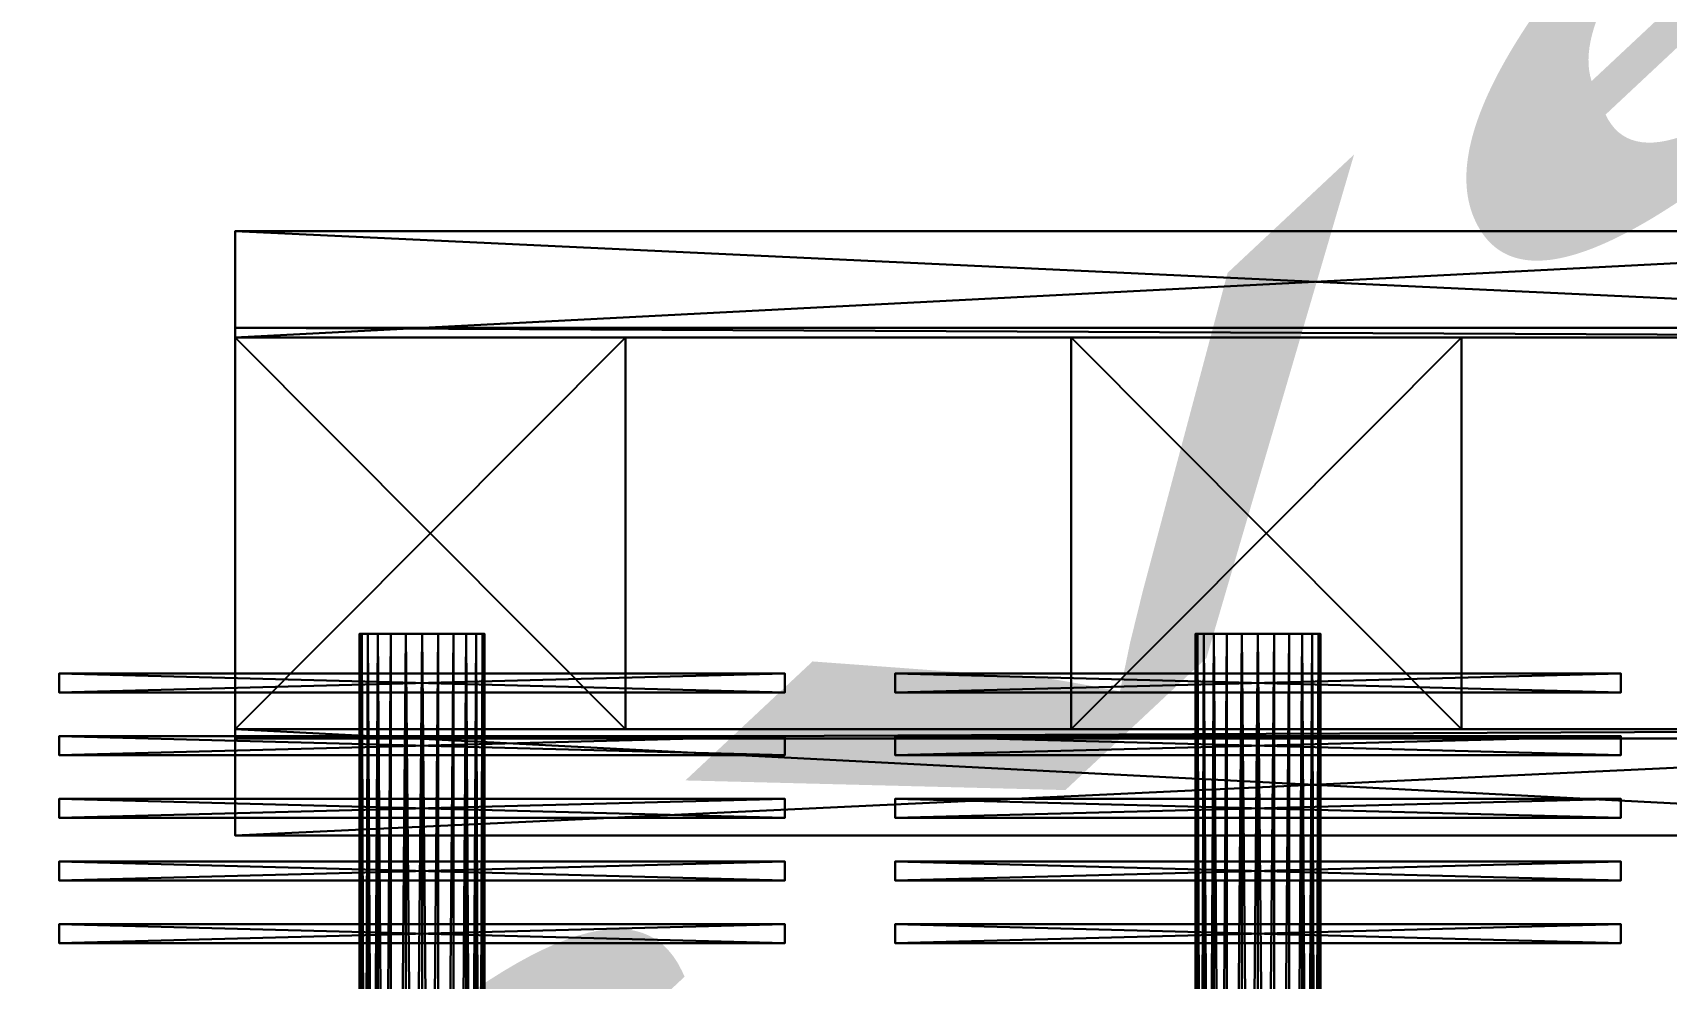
# Model space of a CAD drawing. Extents: x 0 to 11.1, y 0 to 8.
# Drawn here: x 1.325 to 2.497, y 3.306 to 3.985 of the extents above; entities that cross this region are included whole.
import ezdxf

# ---------------------------------------------------------------- set-up
doc = ezdxf.new("R2010")
doc.units = 0
doc.header["$LTSCALE"] = 0.0254
doc.layers.get('0').update_dxf_attribs({"color": 13, "linetype": 'CONTINUOUS'})

# ---------------------------------------------------------------- blocks, each defined once
blk = doc.blocks.new('GRUPO_326')
at = {"color": 0}
for p, q in [((0, 0, 0.0449), (0, 1.2496, 0.0449)), ((0, 0, 0.0449), (0, 1.2496, 0.0449)), ((0.0015, 0, 0.0333), (0.0015, 1.2496, 0.0333)), ((0.0015, 0, 0.0565), (0.0015, 1.2496, 0.0565)), ((0.0015, 0, 0.0565), (0.0015, 1.2496, 0.0565)), ((0.0015, 0, 0.0333), (0.0015, 1.2496, 0.0333)), ((0.006, 0, 0.0673), (0.006, 1.2496, 0.0673)), ((0.006, 0, 0.0673), (0.006, 1.2496, 0.0673)), ((0.006, 0, 0.0224), (0.006, 1.2496, 0.0224)), ((0.006, 0, 0.0224), (0.006, 1.2496, 0.0224)), ((0.0131, 0, 0.0766), (0.0131, 1.2496, 0.0766)), ((0.0131, 0, 0.0131), (0.0131, 1.2496, 0.0131)), ((0.0131, 0, 0.0131), (0.0131, 1.2496, 0.0131)), ((0.0131, 0, 0.0766), (0.0131, 1.2496, 0.0766)), ((0.0224, 0, 0.006), (0.0224, 1.2496, 0.006)), ((0.0224, 0, 0.0837), (0.0224, 1.2496, 0.0837)), ((0.0224, 0, 0.006), (0.0224, 1.2496, 0.006)), ((0.0224, 0, 0.0837), (0.0224, 1.2496, 0.0837)), ((0.0333, 0, 0.0882), (0.0333, 1.2496, 0.0882)), ((0.0333, 0, 0.0882), (0.0333, 1.2496, 0.0882)), ((0.0333, 0, 0.0015), (0.0333, 1.2496, 0.0015)), ((0.0333, 0, 0.0015), (0.0333, 1.2496, 0.0015)), ((0.0449, 0, 0.0897), (0.0449, 1.2496, 0.0897)), ((0.0449, 0, 0.0897), (0.0449, 1.2496, 0.0897)), ((0.0449, 0), (0.0449, 1.2496)), ((0.0449, 0), (0.0449, 1.2496)), ((0.0565, 0, 0.0882), (0.0565, 1.2496, 0.0882)), ((0.0565, 0, 0.0882), (0.0565, 1.2496, 0.0882)), ((0.0565, 0, 0.0015), (0.0565, 1.2496, 0.0015)), ((0.0565, 0, 0.0015), (0.0565, 1.2496, 0.0015)), ((0.0673, 0, 0.006), (0.0673, 1.2496, 0.006)), ((0.0673, 0, 0.0837), (0.0673, 1.2496, 0.0837)), ((0.0673, 0, 0.006), (0.0673, 1.2496, 0.006)), ((0.0673, 0, 0.0837), (0.0673, 1.2496, 0.0837)), ((0.0766, 0, 0.0766), (0.0766, 1.2496, 0.0766)), ((0.0766, 0, 0.0131), (0.0766, 1.2496, 0.0131)), ((0.0766, 0, 0.0131), (0.0766, 1.2496, 0.0131)), ((0.0766, 0, 0.0766), (0.0766, 1.2496, 0.0766)), ((0.0837, 0, 0.0673), (0.0837, 1.2496, 0.0673)), ((0.0837, 0, 0.0673), (0.0837, 1.2496, 0.0673)), ((0.0837, 0, 0.0224), (0.0837, 1.2496, 0.0224)), ((0.0837, 0, 0.0224), (0.0837, 1.2496, 0.0224)), ((0.0882, 0, 0.0565), (0.0882, 1.2496, 0.0565)), ((0.0882, 0, 0.0565), (0.0882, 1.2496, 0.0565)), ((0.0882, 0, 0.0333), (0.0882, 1.2496, 0.0333)), ((0.0882, 0, 0.0333), (0.0882, 1.2496, 0.0333)), ((0.0897, 0, 0.0449), (0.0897, 1.2496, 0.0449)), ((0.0897, 0, 0.0449), (0.0897, 1.2496, 0.0449))]:
    blk.add_line(p, q, dxfattribs=at)
at = {"color": 0, "extrusion": (0, 1, 0)}
blk.add_circle((-0.0449, 0.0449), 0.0449, dxfattribs=at)
blk.add_circle((-0.0449, 0.0449), 0.0449, dxfattribs=at)
blk.add_circle((-0.0449, 0.0449), 0.0449, dxfattribs=at)
blk.add_circle((-0.0449, 0.0449), 0.0449, dxfattribs=at)
blk.add_circle((-0.0449, 0.0449), 0.0449, dxfattribs=at)
blk.add_circle((-0.0449, 0.0449), 0.0449, dxfattribs=at)
blk.add_circle((-0.0449, 0.0449), 0.0449, dxfattribs=at)
blk.add_circle((-0.0449, 0.0449), 0.0449, dxfattribs=at)
blk.add_circle((-0.0449, 0.0449), 0.0449, dxfattribs=at)
blk.add_circle((-0.0449, 0.0449), 0.0449, dxfattribs=at)
blk.add_circle((-0.0449, 0.0449), 0.0449, dxfattribs=at)
blk.add_circle((-0.0449, 0.0449), 0.0449, dxfattribs=at)
blk.add_circle((-0.0449, 0.0449), 0.0449, dxfattribs=at)
blk.add_circle((-0.0449, 0.0449), 0.0449, dxfattribs=at)
blk.add_circle((-0.0449, 0.0449), 0.0449, dxfattribs=at)
blk.add_circle((-0.0449, 0.0449), 0.0449, dxfattribs=at)
blk.add_circle((-0.0449, 0.0449), 0.0449, dxfattribs=at)
blk.add_circle((-0.0449, 0.0449), 0.0449, dxfattribs=at)
blk.add_circle((-0.0449, 0.0449), 0.0449, dxfattribs=at)
blk.add_circle((-0.0449, 0.0449), 0.0449, dxfattribs=at)
blk.add_circle((-0.0449, 0.0449), 0.0449, dxfattribs=at)
blk.add_circle((-0.0449, 0.0449), 0.0449, dxfattribs=at)
blk.add_circle((-0.0449, 0.0449), 0.0449, dxfattribs=at)
blk.add_circle((-0.0449, 0.0449), 0.0449, dxfattribs=at)
blk.add_circle((-0.0449, 0.0449), 0.0449, dxfattribs=at)
at = {"color": 0}
mesh = blk.add_polyface(dxfattribs=at)
corners = [(0, 1.2496, 0.0449), (0.0015, 0, 0.0333), (0, 0, 0.0449), (0.0015, 1.2496, 0.0333)]
mesh.append_faces([[corners[k] for k in face] for face in [(0, 1, 2), (1, 0, 3)]], dxfattribs={"vtx0": -1, "color": 0})
mesh = blk.add_polyface(dxfattribs=at)
corners = [(0.0015, 1.2496, 0.0565), (0, 0, 0.0449), (0.0015, 0, 0.0565), (0, 1.2496, 0.0449)]
mesh.append_faces([[corners[k] for k in face] for face in [(0, 1, 2), (1, 0, 3)]], dxfattribs={"vtx0": -1, "color": 0})
mesh = blk.add_polyface(dxfattribs=at)
corners = [(0.006, 1.2496, 0.0673), (0.0015, 0, 0.0565), (0.006, 0, 0.0673), (0.0015, 1.2496, 0.0565)]
mesh.append_faces([[corners[k] for k in face] for face in [(0, 1, 2), (1, 0, 3)]], dxfattribs={"vtx0": -1, "color": 0})
mesh = blk.add_polyface(dxfattribs=at)
corners = [(0.0015, 1.2496, 0.0333), (0.006, 0, 0.0224), (0.0015, 0, 0.0333), (0.006, 1.2496, 0.0224)]
mesh.append_faces([[corners[k] for k in face] for face in [(0, 1, 2), (1, 0, 3)]], dxfattribs={"vtx0": -1, "color": 0})
mesh = blk.add_polyface(dxfattribs=at)
corners = [(0.0131, 1.2496, 0.0766), (0.006, 0, 0.0673), (0.0131, 0, 0.0766), (0.006, 1.2496, 0.0673)]
mesh.append_faces([[corners[k] for k in face] for face in [(0, 1, 2), (1, 0, 3)]], dxfattribs={"vtx0": -1, "color": 0})
mesh = blk.add_polyface(dxfattribs=at)
corners = [(0.006, 1.2496, 0.0224), (0.0131, 0, 0.0131), (0.006, 0, 0.0224), (0.0131, 1.2496, 0.0131)]
mesh.append_faces([[corners[k] for k in face] for face in [(0, 1, 2), (1, 0, 3)]], dxfattribs={"vtx0": -1, "color": 0})
mesh = blk.add_polyface(dxfattribs=at)
corners = [(0.0224, 1.2496, 0.006), (0.0131, 0, 0.0131), (0.0131, 1.2496, 0.0131), (0.0224, 0, 0.006)]
mesh.append_faces([[corners[k] for k in face] for face in [(0, 1, 2), (1, 0, 3)]], dxfattribs={"vtx0": -1, "color": 0})
mesh = blk.add_polyface(dxfattribs=at)
corners = [(0.0131, 0, 0.0766), (0.0224, 1.2496, 0.0837), (0.0131, 1.2496, 0.0766), (0.0224, 0, 0.0837)]
mesh.append_faces([[corners[k] for k in face] for face in [(0, 1, 2), (1, 0, 3)]], dxfattribs={"vtx0": -1, "color": 0})
mesh = blk.add_polyface(dxfattribs=at)
corners = [(0.0224, 0, 0.0837), (0.0333, 1.2496, 0.0882), (0.0224, 1.2496, 0.0837), (0.0333, 0, 0.0882)]
mesh.append_faces([[corners[k] for k in face] for face in [(0, 1, 2), (1, 0, 3)]], dxfattribs={"vtx0": -1, "color": 0})
mesh = blk.add_polyface(dxfattribs=at)
corners = [(0.0333, 1.2496, 0.0015), (0.0224, 0, 0.006), (0.0224, 1.2496, 0.006), (0.0333, 0, 0.0015)]
mesh.append_faces([[corners[k] for k in face] for face in [(0, 1, 2), (1, 0, 3)]], dxfattribs={"vtx0": -1, "color": 0})
mesh = blk.add_polyface(dxfattribs=at)
corners = [(0.0449, 0, 0.0897), (0.0333, 1.2496, 0.0882), (0.0333, 0, 0.0882), (0.0449, 1.2496, 0.0897)]
mesh.append_faces([[corners[k] for k in face] for face in [(0, 1, 2), (1, 0, 3)]], dxfattribs={"vtx0": -1, "color": 0})
mesh = blk.add_polyface(dxfattribs=at)
corners = [(0.0449, 1.2496), (0.0333, 0, 0.0015), (0.0333, 1.2496, 0.0015), (0.0449, 0)]
mesh.append_faces([[corners[k] for k in face] for face in [(0, 1, 2), (1, 0, 3)]], dxfattribs={"vtx0": -1, "color": 0})
mesh = blk.add_polyface(dxfattribs=at)
corners = [(0.0565, 0, 0.0882), (0.0449, 1.2496, 0.0897), (0.0449, 0, 0.0897), (0.0565, 1.2496, 0.0882)]
mesh.append_faces([[corners[k] for k in face] for face in [(0, 1, 2), (1, 0, 3)]], dxfattribs={"vtx0": -1, "color": 0})
mesh = blk.add_polyface(dxfattribs=at)
corners = [(0.0565, 1.2496, 0.0015), (0.0449, 0), (0.0449, 1.2496), (0.0565, 0, 0.0015)]
mesh.append_faces([[corners[k] for k in face] for face in [(0, 1, 2), (1, 0, 3)]], dxfattribs={"vtx0": -1, "color": 0})
mesh = blk.add_polyface(dxfattribs=at)
corners = [(0.0565, 0, 0.0882), (0.0673, 1.2496, 0.0837), (0.0565, 1.2496, 0.0882), (0.0673, 0, 0.0837)]
mesh.append_faces([[corners[k] for k in face] for face in [(0, 1, 2), (1, 0, 3)]], dxfattribs={"vtx0": -1, "color": 0})
mesh = blk.add_polyface(dxfattribs=at)
corners = [(0.0673, 1.2496, 0.006), (0.0565, 0, 0.0015), (0.0565, 1.2496, 0.0015), (0.0673, 0, 0.006)]
mesh.append_faces([[corners[k] for k in face] for face in [(0, 1, 2), (1, 0, 3)]], dxfattribs={"vtx0": -1, "color": 0})
mesh = blk.add_polyface(dxfattribs=at)
corners = [(0.0766, 1.2496, 0.0131), (0.0673, 0, 0.006), (0.0673, 1.2496, 0.006), (0.0766, 0, 0.0131)]
mesh.append_faces([[corners[k] for k in face] for face in [(0, 1, 2), (1, 0, 3)]], dxfattribs={"vtx0": -1, "color": 0})
mesh = blk.add_polyface(dxfattribs=at)
corners = [(0.0766, 0, 0.0766), (0.0673, 1.2496, 0.0837), (0.0673, 0, 0.0837), (0.0766, 1.2496, 0.0766)]
mesh.append_faces([[corners[k] for k in face] for face in [(0, 1, 2), (1, 0, 3)]], dxfattribs={"vtx0": -1, "color": 0})
mesh = blk.add_polyface(dxfattribs=at)
corners = [(0.0837, 1.2496, 0.0673), (0.0766, 0, 0.0766), (0.0837, 0, 0.0673), (0.0766, 1.2496, 0.0766)]
mesh.append_faces([[corners[k] for k in face] for face in [(0, 1, 2), (1, 0, 3)]], dxfattribs={"vtx0": -1, "color": 0})
mesh = blk.add_polyface(dxfattribs=at)
corners = [(0.0766, 1.2496, 0.0131), (0.0837, 0, 0.0224), (0.0766, 0, 0.0131), (0.0837, 1.2496, 0.0224)]
mesh.append_faces([[corners[k] for k in face] for face in [(0, 1, 2), (1, 0, 3)]], dxfattribs={"vtx0": -1, "color": 0})
mesh = blk.add_polyface(dxfattribs=at)
corners = [(0.0882, 1.2496, 0.0565), (0.0837, 0, 0.0673), (0.0882, 0, 0.0565), (0.0837, 1.2496, 0.0673)]
mesh.append_faces([[corners[k] for k in face] for face in [(0, 1, 2), (1, 0, 3)]], dxfattribs={"vtx0": -1, "color": 0})
mesh = blk.add_polyface(dxfattribs=at)
corners = [(0.0837, 1.2496, 0.0224), (0.0882, 0, 0.0333), (0.0837, 0, 0.0224), (0.0882, 1.2496, 0.0333)]
mesh.append_faces([[corners[k] for k in face] for face in [(0, 1, 2), (1, 0, 3)]], dxfattribs={"vtx0": -1, "color": 0})
mesh = blk.add_polyface(dxfattribs=at)
corners = [(0.0897, 1.2496, 0.0449), (0.0882, 0, 0.0565), (0.0897, 0, 0.0449), (0.0882, 1.2496, 0.0565)]
mesh.append_faces([[corners[k] for k in face] for face in [(0, 1, 2), (1, 0, 3)]], dxfattribs={"vtx0": -1, "color": 0})
mesh = blk.add_polyface(dxfattribs=at)
corners = [(0.0882, 1.2496, 0.0333), (0.0897, 0, 0.0449), (0.0882, 0, 0.0333), (0.0897, 1.2496, 0.0449)]
mesh.append_faces([[corners[k] for k in face] for face in [(0, 1, 2), (1, 0, 3)]], dxfattribs={"vtx0": -1, "color": 0})
mesh = blk.add_polyface(dxfattribs=at)
corners = [(0.0565, 0, 0.0015), (0.0333, 0, 0.0015), (0.0449, 0), (0.0673, 0, 0.006), (0.0224, 0, 0.006), (0.0766, 0, 0.0131), (0.0131, 0, 0.0131), (0.0837, 0, 0.0224), (0.006, 0, 0.0224), (0.0882, 0, 0.0333), (0.0015, 0, 0.0333), (0.0897, 0, 0.0449), (0, 0, 0.0449), (0.0882, 0, 0.0565), (0.0015, 0, 0.0565), (0.0837, 0, 0.0673), (0.006, 0, 0.0673), (0.0766, 0, 0.0766), (0.0131, 0, 0.0766), (0.0673, 0, 0.0837), (0.0224, 0, 0.0837), (0.0565, 0, 0.0882), (0.0333, 0, 0.0882), (0.0449, 0, 0.0897)]
mesh.append_faces([[corners[k] for k in face] for face in [(0, 1, 2), (22, 21, 23)]], dxfattribs={"vtx0": -1, "color": 0})
mesh.append_faces([[corners[k] for k in face] for face in [(1, 3, 4), (4, 5, 6), (6, 7, 8), (8, 9, 10), (10, 11, 12), (12, 13, 14), (14, 15, 16), (16, 17, 18), (18, 19, 20), (20, 21, 22)]], dxfattribs={"vtx0": -1, "vtx1": -1, "color": 0})
mesh.append_faces([[corners[k] for k in face] for face in [(1, 0, 3), (4, 3, 5), (6, 5, 7), (8, 7, 9), (10, 9, 11), (12, 11, 13), (14, 13, 15), (16, 15, 17), (18, 17, 19), (20, 19, 21)]], dxfattribs={"vtx0": -1, "vtx2": -1, "color": 0})
blk = doc.blocks.new('GRUPO_324')
at = {"color": 0}
for p, q in [((0, 0.9446), (0, 0.9582)), ((0, 0.9582), (0.5208, 0.9582)), ((0, 0.9446, -1.3), (0, 0.9582, -1.3)), ((0, 0.9582, -1.3), (0.5208, 0.9582, -1.3)), ((0, 0.9446), (0, 0.9582)), ((0, 0.9582), (0, 0.9582, -1.3)), ((0, 0.9446, -1.3), (0, 0.9582, -1.3)), ((0, 0.9582), (0.5208, 0.9582)), ((0, 0.9582, -1.3), (0.5208, 0.9582, -1.3)), ((0, 0.9582), (0, 0.9582, -1.3)), ((0.5208, 0.9582), (0.5208, 0.9446)), ((0.5208, 0.9582, -1.3), (0.5208, 0.9446, -1.3)), ((0.5208, 0.9582), (0.5208, 0.9582, -1.3)), ((0.5208, 0.9582), (0.5208, 0.9446)), ((0.5208, 0.9582, -1.3), (0.5208, 0.9446, -1.3)), ((0.5208, 0.9582), (0.5208, 0.9582, -1.3)), ((0.5208, 0.9446), (0, 0.9446)), ((0.5208, 0.9446, -1.3), (0, 0.9446, -1.3)), ((0, 0.9446), (0, 0.9446, -1.3)), ((0.5208, 0.9446), (0, 0.9446)), ((0, 0.9446), (0, 0.9446, -1.3)), ((0.5208, 0.9446, -1.3), (0, 0.9446, -1.3)), ((0.5208, 0.9446), (0.5208, 0.9446, -1.3)), ((0.5208, 0.9446), (0.5208, 0.9446, -1.3))]:
    blk.add_line(p, q, dxfattribs=at)
mesh = blk.add_polyface(dxfattribs=at)
corners = [(0.5208, 0.9446), (0, 0.9582), (0, 0.9446), (0.5208, 0.9582)]
mesh.append_faces([[corners[k] for k in face] for face in [(0, 1, 2), (1, 0, 3)]], dxfattribs={"vtx0": -1, "color": 0})
mesh = blk.add_polyface(dxfattribs=at)
corners = [(0.5208, 0.9582, -1.3), (0, 0.9446, -1.3), (0, 0.9582, -1.3), (0.5208, 0.9446, -1.3)]
mesh.append_faces([[corners[k] for k in face] for face in [(0, 1, 2), (1, 0, 3)]], dxfattribs={"vtx0": -1, "color": 0})
mesh = blk.add_polyface(dxfattribs=at)
corners = [(0, 0.9582), (0, 0.9446, -1.3), (0, 0.9446), (0, 0.9582, -1.3)]
mesh.append_faces([[corners[k] for k in face] for face in [(0, 1, 2), (1, 0, 3)]], dxfattribs={"vtx0": -1, "color": 0})
mesh = blk.add_polyface(dxfattribs=at)
corners = [(0, 0.9582), (0.5208, 0.9582, -1.3), (0, 0.9582, -1.3), (0.5208, 0.9582)]
mesh.append_faces([[corners[k] for k in face] for face in [(0, 1, 2), (1, 0, 3)]], dxfattribs={"vtx0": -1, "color": 0})
mesh = blk.add_polyface(dxfattribs=at)
corners = [(0.5208, 0.9582, -1.3), (0.5208, 0.9446), (0.5208, 0.9446, -1.3), (0.5208, 0.9582)]
mesh.append_faces([[corners[k] for k in face] for face in [(0, 1, 2), (1, 0, 3)]], dxfattribs={"vtx0": -1, "color": 0})
mesh = blk.add_polyface(dxfattribs=at)
corners = [(0.5208, 0.9446), (0, 0.9446, -1.3), (0.5208, 0.9446, -1.3), (0, 0.9446)]
mesh.append_faces([[corners[k] for k in face] for face in [(0, 1, 2), (1, 0, 3)]], dxfattribs={"vtx0": -1, "color": 0})
blk = doc.blocks.new('GRUPO_325')
at = {"color": 0}
for p, q in [((0, 0, 0.0449), (0, 1.2496, 0.0449)), ((0, 0, 0.0449), (0, 1.2496, 0.0449)), ((0.0015, 0, 0.0333), (0.0015, 1.2496, 0.0333)), ((0.0015, 0, 0.0565), (0.0015, 1.2496, 0.0565)), ((0.0015, 0, 0.0565), (0.0015, 1.2496, 0.0565)), ((0.0015, 0, 0.0333), (0.0015, 1.2496, 0.0333)), ((0.006, 0, 0.0673), (0.006, 1.2496, 0.0673)), ((0.006, 0, 0.0673), (0.006, 1.2496, 0.0673)), ((0.006, 0, 0.0224), (0.006, 1.2496, 0.0224)), ((0.006, 0, 0.0224), (0.006, 1.2496, 0.0224)), ((0.0131, 0, 0.0766), (0.0131, 1.2496, 0.0766)), ((0.0131, 0, 0.0131), (0.0131, 1.2496, 0.0131)), ((0.0131, 0, 0.0131), (0.0131, 1.2496, 0.0131)), ((0.0131, 0, 0.0766), (0.0131, 1.2496, 0.0766)), ((0.0224, 0, 0.006), (0.0224, 1.2496, 0.006)), ((0.0224, 0, 0.0837), (0.0224, 1.2496, 0.0837)), ((0.0224, 0, 0.006), (0.0224, 1.2496, 0.006)), ((0.0224, 0, 0.0837), (0.0224, 1.2496, 0.0837)), ((0.0333, 0, 0.0882), (0.0333, 1.2496, 0.0882)), ((0.0333, 0, 0.0882), (0.0333, 1.2496, 0.0882)), ((0.0333, 0, 0.0015), (0.0333, 1.2496, 0.0015)), ((0.0333, 0, 0.0015), (0.0333, 1.2496, 0.0015)), ((0.0449, 0, 0.0897), (0.0449, 1.2496, 0.0897)), ((0.0449, 0, 0.0897), (0.0449, 1.2496, 0.0897)), ((0.0449, 0), (0.0449, 1.2496)), ((0.0449, 0), (0.0449, 1.2496)), ((0.0565, 0, 0.0882), (0.0565, 1.2496, 0.0882)), ((0.0565, 0, 0.0882), (0.0565, 1.2496, 0.0882)), ((0.0565, 0, 0.0015), (0.0565, 1.2496, 0.0015)), ((0.0565, 0, 0.0015), (0.0565, 1.2496, 0.0015)), ((0.0673, 0, 0.006), (0.0673, 1.2496, 0.006)), ((0.0673, 0, 0.0837), (0.0673, 1.2496, 0.0837)), ((0.0673, 0, 0.006), (0.0673, 1.2496, 0.006)), ((0.0673, 0, 0.0837), (0.0673, 1.2496, 0.0837)), ((0.0766, 0, 0.0766), (0.0766, 1.2496, 0.0766)), ((0.0766, 0, 0.0131), (0.0766, 1.2496, 0.0131)), ((0.0766, 0, 0.0131), (0.0766, 1.2496, 0.0131)), ((0.0766, 0, 0.0766), (0.0766, 1.2496, 0.0766)), ((0.0837, 0, 0.0673), (0.0837, 1.2496, 0.0673)), ((0.0837, 0, 0.0673), (0.0837, 1.2496, 0.0673)), ((0.0837, 0, 0.0224), (0.0837, 1.2496, 0.0224)), ((0.0837, 0, 0.0224), (0.0837, 1.2496, 0.0224)), ((0.0882, 0, 0.0565), (0.0882, 1.2496, 0.0565)), ((0.0882, 0, 0.0565), (0.0882, 1.2496, 0.0565)), ((0.0882, 0, 0.0333), (0.0882, 1.2496, 0.0333)), ((0.0882, 0, 0.0333), (0.0882, 1.2496, 0.0333)), ((0.0897, 0, 0.0449), (0.0897, 1.2496, 0.0449)), ((0.0897, 0, 0.0449), (0.0897, 1.2496, 0.0449))]:
    blk.add_line(p, q, dxfattribs=at)
at = {"color": 0, "extrusion": (0, 1, 0)}
blk.add_circle((-0.0449, 0.0449), 0.0449, dxfattribs=at)
blk.add_circle((-0.0449, 0.0449), 0.0449, dxfattribs=at)
blk.add_circle((-0.0449, 0.0449), 0.0449, dxfattribs=at)
blk.add_circle((-0.0449, 0.0449), 0.0449, dxfattribs=at)
blk.add_circle((-0.0449, 0.0449), 0.0449, dxfattribs=at)
blk.add_circle((-0.0449, 0.0449), 0.0449, dxfattribs=at)
blk.add_circle((-0.0449, 0.0449), 0.0449, dxfattribs=at)
blk.add_circle((-0.0449, 0.0449), 0.0449, dxfattribs=at)
blk.add_circle((-0.0449, 0.0449), 0.0449, dxfattribs=at)
blk.add_circle((-0.0449, 0.0449), 0.0449, dxfattribs=at)
blk.add_circle((-0.0449, 0.0449), 0.0449, dxfattribs=at)
blk.add_circle((-0.0449, 0.0449), 0.0449, dxfattribs=at)
blk.add_circle((-0.0449, 0.0449), 0.0449, dxfattribs=at)
blk.add_circle((-0.0449, 0.0449), 0.0449, dxfattribs=at)
blk.add_circle((-0.0449, 0.0449), 0.0449, dxfattribs=at)
blk.add_circle((-0.0449, 0.0449), 0.0449, dxfattribs=at)
blk.add_circle((-0.0449, 0.0449), 0.0449, dxfattribs=at)
blk.add_circle((-0.0449, 0.0449), 0.0449, dxfattribs=at)
blk.add_circle((-0.0449, 0.0449), 0.0449, dxfattribs=at)
blk.add_circle((-0.0449, 0.0449), 0.0449, dxfattribs=at)
blk.add_circle((-0.0449, 0.0449), 0.0449, dxfattribs=at)
blk.add_circle((-0.0449, 0.0449), 0.0449, dxfattribs=at)
blk.add_circle((-0.0449, 0.0449), 0.0449, dxfattribs=at)
blk.add_circle((-0.0449, 0.0449), 0.0449, dxfattribs=at)
blk.add_circle((-0.0449, 0.0449), 0.0449, dxfattribs=at)
at = {"color": 0}
mesh = blk.add_polyface(dxfattribs=at)
corners = [(0, 1.2496, 0.0449), (0.0015, 0, 0.0333), (0, 0, 0.0449), (0.0015, 1.2496, 0.0333)]
mesh.append_faces([[corners[k] for k in face] for face in [(0, 1, 2), (1, 0, 3)]], dxfattribs={"vtx0": -1, "color": 0})
mesh = blk.add_polyface(dxfattribs=at)
corners = [(0.0015, 1.2496, 0.0565), (0, 0, 0.0449), (0.0015, 0, 0.0565), (0, 1.2496, 0.0449)]
mesh.append_faces([[corners[k] for k in face] for face in [(0, 1, 2), (1, 0, 3)]], dxfattribs={"vtx0": -1, "color": 0})
mesh = blk.add_polyface(dxfattribs=at)
corners = [(0.006, 1.2496, 0.0673), (0.0015, 0, 0.0565), (0.006, 0, 0.0673), (0.0015, 1.2496, 0.0565)]
mesh.append_faces([[corners[k] for k in face] for face in [(0, 1, 2), (1, 0, 3)]], dxfattribs={"vtx0": -1, "color": 0})
mesh = blk.add_polyface(dxfattribs=at)
corners = [(0.0015, 1.2496, 0.0333), (0.006, 0, 0.0224), (0.0015, 0, 0.0333), (0.006, 1.2496, 0.0224)]
mesh.append_faces([[corners[k] for k in face] for face in [(0, 1, 2), (1, 0, 3)]], dxfattribs={"vtx0": -1, "color": 0})
mesh = blk.add_polyface(dxfattribs=at)
corners = [(0.0131, 1.2496, 0.0766), (0.006, 0, 0.0673), (0.0131, 0, 0.0766), (0.006, 1.2496, 0.0673)]
mesh.append_faces([[corners[k] for k in face] for face in [(0, 1, 2), (1, 0, 3)]], dxfattribs={"vtx0": -1, "color": 0})
mesh = blk.add_polyface(dxfattribs=at)
corners = [(0.006, 1.2496, 0.0224), (0.0131, 0, 0.0131), (0.006, 0, 0.0224), (0.0131, 1.2496, 0.0131)]
mesh.append_faces([[corners[k] for k in face] for face in [(0, 1, 2), (1, 0, 3)]], dxfattribs={"vtx0": -1, "color": 0})
mesh = blk.add_polyface(dxfattribs=at)
corners = [(0.0224, 1.2496, 0.006), (0.0131, 0, 0.0131), (0.0131, 1.2496, 0.0131), (0.0224, 0, 0.006)]
mesh.append_faces([[corners[k] for k in face] for face in [(0, 1, 2), (1, 0, 3)]], dxfattribs={"vtx0": -1, "color": 0})
mesh = blk.add_polyface(dxfattribs=at)
corners = [(0.0131, 0, 0.0766), (0.0224, 1.2496, 0.0837), (0.0131, 1.2496, 0.0766), (0.0224, 0, 0.0837)]
mesh.append_faces([[corners[k] for k in face] for face in [(0, 1, 2), (1, 0, 3)]], dxfattribs={"vtx0": -1, "color": 0})
mesh = blk.add_polyface(dxfattribs=at)
corners = [(0.0224, 0, 0.0837), (0.0333, 1.2496, 0.0882), (0.0224, 1.2496, 0.0837), (0.0333, 0, 0.0882)]
mesh.append_faces([[corners[k] for k in face] for face in [(0, 1, 2), (1, 0, 3)]], dxfattribs={"vtx0": -1, "color": 0})
mesh = blk.add_polyface(dxfattribs=at)
corners = [(0.0333, 1.2496, 0.0015), (0.0224, 0, 0.006), (0.0224, 1.2496, 0.006), (0.0333, 0, 0.0015)]
mesh.append_faces([[corners[k] for k in face] for face in [(0, 1, 2), (1, 0, 3)]], dxfattribs={"vtx0": -1, "color": 0})
mesh = blk.add_polyface(dxfattribs=at)
corners = [(0.0449, 0, 0.0897), (0.0333, 1.2496, 0.0882), (0.0333, 0, 0.0882), (0.0449, 1.2496, 0.0897)]
mesh.append_faces([[corners[k] for k in face] for face in [(0, 1, 2), (1, 0, 3)]], dxfattribs={"vtx0": -1, "color": 0})
mesh = blk.add_polyface(dxfattribs=at)
corners = [(0.0449, 1.2496), (0.0333, 0, 0.0015), (0.0333, 1.2496, 0.0015), (0.0449, 0)]
mesh.append_faces([[corners[k] for k in face] for face in [(0, 1, 2), (1, 0, 3)]], dxfattribs={"vtx0": -1, "color": 0})
mesh = blk.add_polyface(dxfattribs=at)
corners = [(0.0565, 0, 0.0882), (0.0449, 1.2496, 0.0897), (0.0449, 0, 0.0897), (0.0565, 1.2496, 0.0882)]
mesh.append_faces([[corners[k] for k in face] for face in [(0, 1, 2), (1, 0, 3)]], dxfattribs={"vtx0": -1, "color": 0})
mesh = blk.add_polyface(dxfattribs=at)
corners = [(0.0565, 1.2496, 0.0015), (0.0449, 0), (0.0449, 1.2496), (0.0565, 0, 0.0015)]
mesh.append_faces([[corners[k] for k in face] for face in [(0, 1, 2), (1, 0, 3)]], dxfattribs={"vtx0": -1, "color": 0})
mesh = blk.add_polyface(dxfattribs=at)
corners = [(0.0565, 0, 0.0882), (0.0673, 1.2496, 0.0837), (0.0565, 1.2496, 0.0882), (0.0673, 0, 0.0837)]
mesh.append_faces([[corners[k] for k in face] for face in [(0, 1, 2), (1, 0, 3)]], dxfattribs={"vtx0": -1, "color": 0})
mesh = blk.add_polyface(dxfattribs=at)
corners = [(0.0673, 1.2496, 0.006), (0.0565, 0, 0.0015), (0.0565, 1.2496, 0.0015), (0.0673, 0, 0.006)]
mesh.append_faces([[corners[k] for k in face] for face in [(0, 1, 2), (1, 0, 3)]], dxfattribs={"vtx0": -1, "color": 0})
mesh = blk.add_polyface(dxfattribs=at)
corners = [(0.0766, 1.2496, 0.0131), (0.0673, 0, 0.006), (0.0673, 1.2496, 0.006), (0.0766, 0, 0.0131)]
mesh.append_faces([[corners[k] for k in face] for face in [(0, 1, 2), (1, 0, 3)]], dxfattribs={"vtx0": -1, "color": 0})
mesh = blk.add_polyface(dxfattribs=at)
corners = [(0.0766, 0, 0.0766), (0.0673, 1.2496, 0.0837), (0.0673, 0, 0.0837), (0.0766, 1.2496, 0.0766)]
mesh.append_faces([[corners[k] for k in face] for face in [(0, 1, 2), (1, 0, 3)]], dxfattribs={"vtx0": -1, "color": 0})
mesh = blk.add_polyface(dxfattribs=at)
corners = [(0.0837, 1.2496, 0.0673), (0.0766, 0, 0.0766), (0.0837, 0, 0.0673), (0.0766, 1.2496, 0.0766)]
mesh.append_faces([[corners[k] for k in face] for face in [(0, 1, 2), (1, 0, 3)]], dxfattribs={"vtx0": -1, "color": 0})
mesh = blk.add_polyface(dxfattribs=at)
corners = [(0.0766, 1.2496, 0.0131), (0.0837, 0, 0.0224), (0.0766, 0, 0.0131), (0.0837, 1.2496, 0.0224)]
mesh.append_faces([[corners[k] for k in face] for face in [(0, 1, 2), (1, 0, 3)]], dxfattribs={"vtx0": -1, "color": 0})
mesh = blk.add_polyface(dxfattribs=at)
corners = [(0.0882, 1.2496, 0.0565), (0.0837, 0, 0.0673), (0.0882, 0, 0.0565), (0.0837, 1.2496, 0.0673)]
mesh.append_faces([[corners[k] for k in face] for face in [(0, 1, 2), (1, 0, 3)]], dxfattribs={"vtx0": -1, "color": 0})
mesh = blk.add_polyface(dxfattribs=at)
corners = [(0.0837, 1.2496, 0.0224), (0.0882, 0, 0.0333), (0.0837, 0, 0.0224), (0.0882, 1.2496, 0.0333)]
mesh.append_faces([[corners[k] for k in face] for face in [(0, 1, 2), (1, 0, 3)]], dxfattribs={"vtx0": -1, "color": 0})
mesh = blk.add_polyface(dxfattribs=at)
corners = [(0.0897, 1.2496, 0.0449), (0.0882, 0, 0.0565), (0.0897, 0, 0.0449), (0.0882, 1.2496, 0.0565)]
mesh.append_faces([[corners[k] for k in face] for face in [(0, 1, 2), (1, 0, 3)]], dxfattribs={"vtx0": -1, "color": 0})
mesh = blk.add_polyface(dxfattribs=at)
corners = [(0.0882, 1.2496, 0.0333), (0.0897, 0, 0.0449), (0.0882, 0, 0.0333), (0.0897, 1.2496, 0.0449)]
mesh.append_faces([[corners[k] for k in face] for face in [(0, 1, 2), (1, 0, 3)]], dxfattribs={"vtx0": -1, "color": 0})
mesh = blk.add_polyface(dxfattribs=at)
corners = [(0.0565, 0, 0.0015), (0.0333, 0, 0.0015), (0.0449, 0), (0.0673, 0, 0.006), (0.0224, 0, 0.006), (0.0766, 0, 0.0131), (0.0131, 0, 0.0131), (0.0837, 0, 0.0224), (0.006, 0, 0.0224), (0.0882, 0, 0.0333), (0.0015, 0, 0.0333), (0.0897, 0, 0.0449), (0, 0, 0.0449), (0.0882, 0, 0.0565), (0.0015, 0, 0.0565), (0.0837, 0, 0.0673), (0.006, 0, 0.0673), (0.0766, 0, 0.0766), (0.0131, 0, 0.0766), (0.0673, 0, 0.0837), (0.0224, 0, 0.0837), (0.0565, 0, 0.0882), (0.0333, 0, 0.0882), (0.0449, 0, 0.0897)]
mesh.append_faces([[corners[k] for k in face] for face in [(0, 1, 2), (22, 21, 23)]], dxfattribs={"vtx0": -1, "color": 0})
mesh.append_faces([[corners[k] for k in face] for face in [(1, 3, 4), (4, 5, 6), (6, 7, 8), (8, 9, 10), (10, 11, 12), (12, 13, 14), (14, 15, 16), (16, 17, 18), (18, 19, 20), (20, 21, 22)]], dxfattribs={"vtx0": -1, "vtx1": -1, "color": 0})
mesh.append_faces([[corners[k] for k in face] for face in [(1, 0, 3), (4, 3, 5), (6, 5, 7), (8, 7, 9), (10, 9, 11), (12, 11, 13), (14, 13, 15), (16, 15, 17), (18, 17, 19), (20, 19, 21)]], dxfattribs={"vtx0": -1, "vtx2": -1, "color": 0})
blk = doc.blocks.new('ALETA_TRAFO')
at = {"color": 0}
for name, p in [('GRUPO_326', (0.2155, 0, 1.2551)), ('GRUPO_325', (0.2155, 0, -0.0449)), ('GRUPO_324', (0, -0.7362, 1.3)), ('GRUPO_324', (0, -0.7812, 1.3)), ('GRUPO_324', (0, -0.8262, 1.3)), ('GRUPO_324', (0, -0.8712, 1.3)), ('GRUPO_324', (0, -0.9162, 1.3))]:
    blk.add_blockref(name, p, dxfattribs=at)
blk = doc.blocks.new('REVESTIMIENTO_13')
blk = doc.blocks.new('AISLADOR_TRAFO2_1')
at = {"color": 0}
ref = blk.add_blockref('REVESTIMIENTO_13', (0, 0), dxfattribs=at)
ref.add_attrib('Skp_GroupInstanceName', 'Revestimiento', (0, 0), dxfattribs={"height": 1})
blk = doc.blocks.new('GRUPO_252')
at = {"color": 0}
for p, q in [((0.0694, 0.0157, -1.2), (0.0694, 0.0852, -1.2)), ((0.0694, 0.0852, -1.2), (0.0762, 0.0852, -1.2)), ((0.0694, 0.0852, 0.28), (0.0762, 0.0852, 0.28)), ((0.0694, 0.0157, 0.28), (0.0694, 0.0852, 0.28)), ((0.0694, 0.0852, -1.2), (0.0762, 0.0852, -1.2)), ((0.0694, 0.0852, -1.2), (0.0694, 0.0852, 0.28)), ((0.0694, 0.0852, 0.28), (0.0762, 0.0852, 0.28)), ((0.0694, 0.0157, -1.2), (0.0694, 0.0852, -1.2)), ((0.0694, 0.0157, 0.28), (0.0694, 0.0852, 0.28)), ((0.0694, 0.0852, -1.2), (0.0694, 0.0852, 0.28)), ((0.0762, 0.0852, -1.2), (0.0762, 0, -1.2)), ((0.0762, 0.0852, 0.28), (0.0762, 0, 0.28)), ((0.0762, 0.0852, -1.2), (0.0762, 0, -1.2)), ((0.0762, 0.0852, -1.2), (0.0762, 0.0852, 0.28)), ((0.0762, 0.0852, 0.28), (0.0762, 0, 0.28)), ((0.0762, 0.0852, -1.2), (0.0762, 0.0852, 0.28)), ((0, 0.0157, -1.2), (0, 0, -1.2)), ((0.0694, 0.0157, -1.2), (0, 0.0157, -1.2)), ((0.0694, 0.0157, 0.28), (0, 0.0157, 0.28)), ((0, 0.0157, 0.28), (0, 0, 0.28)), ((0.0694, 0.0157, -1.2), (0, 0.0157, -1.2)), ((0, 0.0157, -1.2), (0, 0.0157, 0.28)), ((0.0694, 0.0157, 0.28), (0, 0.0157, 0.28)), ((0, 0.0157, -1.2), (0, 0, -1.2)), ((0, 0.0157, 0.28), (0, 0, 0.28)), ((0, 0.0157, -1.2), (0, 0.0157, 0.28)), ((0.0694, 0.0157, -1.2), (0.0694, 0.0157, 0.28)), ((0.0694, 0.0157, -1.2), (0.0694, 0.0157, 0.28)), ((0, 0, 0.28), (0.0762, 0, 0.28)), ((0, 0, -1.2), (0, 0, 0.28)), ((0, 0, 0.28), (0.0762, 0, 0.28)), ((0, 0, -1.2), (0, 0, 0.28)), ((0.0762, 0, -1.2), (0.0762, 0, 0.28)), ((0.0762, 0, -1.2), (0.0762, 0, 0.28)), ((0, 0, -1.2), (0.0762, 0, -1.2)), ((0, 0, -1.2), (0.0762, 0, -1.2))]:
    blk.add_line(p, q, dxfattribs=at)
mesh = blk.add_polyface(dxfattribs=at)
corners = [(0.0762, 0.0852, -1.2), (0.0694, 0.0157, -1.2), (0.0694, 0.0852, -1.2), (0, 0, -1.2), (0, 0.0157, -1.2), (0.0762, 0, -1.2)]
mesh.append_faces([[corners[k] for k in face] for face in [(0, 1, 2), (1, 3, 4)]], dxfattribs={"vtx0": -1, "color": 0})
mesh.append_faces([[corners[k] for k in face] for face in [(3, 1, 5), (5, 1, 0)]], dxfattribs={"vtx0": -1, "vtx1": -1, "color": 0})
mesh = blk.add_polyface(dxfattribs=at)
corners = [(0.0762, 0, 0.28), (0, 0.0157, 0.28), (0, 0, 0.28), (0.0694, 0.0157, 0.28), (0.0762, 0.0852, 0.28), (0.0694, 0.0852, 0.28)]
mesh.append_faces([[corners[k] for k in face] for face in [(0, 1, 2)]], dxfattribs={"vtx0": -1, "color": 0})
mesh.append_faces([[corners[k] for k in face] for face in [(1, 0, 3)]], dxfattribs={"vtx0": -1, "vtx1": -1, "color": 0})
mesh.append_faces([[corners[k] for k in face] for face in [(3, 0, 4)]], dxfattribs={"vtx0": -1, "vtx2": -1, "color": 0})
mesh.append_faces([[corners[k] for k in face] for face in [(4, 5, 3)]], dxfattribs={"vtx2": -1, "color": 0})
mesh = blk.add_polyface(dxfattribs=at)
corners = [(0.0694, 0.0852, 0.28), (0.0762, 0.0852, -1.2), (0.0694, 0.0852, -1.2), (0.0762, 0.0852, 0.28)]
mesh.append_faces([[corners[k] for k in face] for face in [(0, 1, 2), (1, 0, 3)]], dxfattribs={"vtx0": -1, "color": 0})
mesh = blk.add_polyface(dxfattribs=at)
corners = [(0.0694, 0.0157, 0.28), (0.0694, 0.0852, -1.2), (0.0694, 0.0157, -1.2), (0.0694, 0.0852, 0.28)]
mesh.append_faces([[corners[k] for k in face] for face in [(0, 1, 2), (1, 0, 3)]], dxfattribs={"vtx0": -1, "color": 0})
mesh = blk.add_polyface(dxfattribs=at)
corners = [(0.0762, 0.0852, -1.2), (0.0762, 0, 0.28), (0.0762, 0, -1.2), (0.0762, 0.0852, 0.28)]
mesh.append_faces([[corners[k] for k in face] for face in [(0, 1, 2), (1, 0, 3)]], dxfattribs={"vtx0": -1, "color": 0})
mesh = blk.add_polyface(dxfattribs=at)
corners = [(0, 0.0157, 0.28), (0.0694, 0.0157, -1.2), (0, 0.0157, -1.2), (0.0694, 0.0157, 0.28)]
mesh.append_faces([[corners[k] for k in face] for face in [(0, 1, 2), (1, 0, 3)]], dxfattribs={"vtx0": -1, "color": 0})
mesh = blk.add_polyface(dxfattribs=at)
corners = [(0, 0, 0.28), (0, 0.0157, -1.2), (0, 0, -1.2), (0, 0.0157, 0.28)]
mesh.append_faces([[corners[k] for k in face] for face in [(0, 1, 2), (1, 0, 3)]], dxfattribs={"vtx0": -1, "color": 0})
mesh = blk.add_polyface(dxfattribs=at)
corners = [(0.0762, 0, 0.28), (0, 0, -1.2), (0.0762, 0, -1.2), (0, 0, 0.28)]
mesh.append_faces([[corners[k] for k in face] for face in [(0, 1, 2), (1, 0, 3)]], dxfattribs={"vtx0": -1, "color": 0})
blk = doc.blocks.new('GRUPO_257')
at = {"color": 0}
for p, q in [((0.0694, 0.0157, -1.2), (0.0694, 0.0852, -1.2)), ((0.0694, 0.0852, -1.2), (0.0762, 0.0852, -1.2)), ((0.0694, 0.0852, 0.28), (0.0762, 0.0852, 0.28)), ((0.0694, 0.0157, 0.28), (0.0694, 0.0852, 0.28)), ((0.0694, 0.0157, -1.2), (0.0694, 0.0852, -1.2)), ((0.0694, 0.0157, 0.28), (0.0694, 0.0852, 0.28)), ((0.0694, 0.0852, -1.2), (0.0694, 0.0852, 0.28)), ((0.0694, 0.0852, -1.2), (0.0762, 0.0852, -1.2)), ((0.0694, 0.0852, -1.2), (0.0694, 0.0852, 0.28)), ((0.0694, 0.0852, 0.28), (0.0762, 0.0852, 0.28)), ((0.0762, 0.0852, -1.2), (0.0762, 0, -1.2)), ((0.0762, 0.0852, 0.28), (0.0762, 0, 0.28)), ((0.0762, 0.0852, -1.2), (0.0762, 0, -1.2)), ((0.0762, 0.0852, -1.2), (0.0762, 0.0852, 0.28)), ((0.0762, 0.0852, 0.28), (0.0762, 0, 0.28)), ((0.0762, 0.0852, -1.2), (0.0762, 0.0852, 0.28)), ((0, 0.0157, -1.2), (0, 0, -1.2)), ((0.0694, 0.0157, -1.2), (0, 0.0157, -1.2)), ((0.0694, 0.0157, 0.28), (0, 0.0157, 0.28)), ((0, 0.0157, 0.28), (0, 0, 0.28)), ((0, 0.0157, -1.2), (0, 0, -1.2)), ((0, 0.0157, 0.28), (0, 0, 0.28)), ((0, 0.0157, -1.2), (0, 0.0157, 0.28)), ((0.0694, 0.0157, -1.2), (0, 0.0157, -1.2)), ((0, 0.0157, -1.2), (0, 0.0157, 0.28)), ((0.0694, 0.0157, 0.28), (0, 0.0157, 0.28)), ((0.0694, 0.0157, -1.2), (0.0694, 0.0157, 0.28)), ((0.0694, 0.0157, -1.2), (0.0694, 0.0157, 0.28)), ((0, 0, -1.2), (0.0762, 0, -1.2)), ((0, 0, 0.28), (0.0762, 0, 0.28)), ((0, 0, -1.2), (0.0762, 0, -1.2)), ((0, 0, 0.28), (0.0762, 0, 0.28)), ((0, 0, -1.2), (0, 0, 0.28)), ((0, 0, -1.2), (0, 0, 0.28)), ((0.0762, 0, -1.2), (0.0762, 0, 0.28)), ((0.0762, 0, -1.2), (0.0762, 0, 0.28))]:
    blk.add_line(p, q, dxfattribs=at)
mesh = blk.add_polyface(dxfattribs=at)
corners = [(0.0694, 0.0157, -1.2), (0, 0, -1.2), (0, 0.0157, -1.2), (0.0762, 0, -1.2), (0.0694, 0.0852, -1.2), (0.0762, 0.0852, -1.2)]
mesh.append_faces([[corners[k] for k in face] for face in [(0, 1, 2), (3, 4, 5)]], dxfattribs={"vtx0": -1, "color": 0})
mesh.append_faces([[corners[k] for k in face] for face in [(1, 0, 3)]], dxfattribs={"vtx0": -1, "vtx1": -1, "color": 0})
mesh.append_faces([[corners[k] for k in face] for face in [(3, 0, 4)]], dxfattribs={"vtx0": -1, "vtx2": -1, "color": 0})
mesh = blk.add_polyface(dxfattribs=at)
corners = [(0.0762, 0, 0.28), (0, 0.0157, 0.28), (0, 0, 0.28), (0.0694, 0.0157, 0.28), (0.0694, 0.0852, 0.28), (0.0762, 0.0852, 0.28)]
mesh.append_faces([[corners[k] for k in face] for face in [(0, 1, 2), (4, 0, 5)]], dxfattribs={"vtx0": -1, "color": 0})
mesh.append_faces([[corners[k] for k in face] for face in [(1, 0, 3), (3, 0, 4)]], dxfattribs={"vtx0": -1, "vtx1": -1, "color": 0})
mesh = blk.add_polyface(dxfattribs=at)
corners = [(0.0694, 0.0157, 0.28), (0.0694, 0.0852, -1.2), (0.0694, 0.0157, -1.2), (0.0694, 0.0852, 0.28)]
mesh.append_faces([[corners[k] for k in face] for face in [(0, 1, 2), (1, 0, 3)]], dxfattribs={"vtx0": -1, "color": 0})
mesh = blk.add_polyface(dxfattribs=at)
corners = [(0.0694, 0.0852, 0.28), (0.0762, 0.0852, -1.2), (0.0694, 0.0852, -1.2), (0.0762, 0.0852, 0.28)]
mesh.append_faces([[corners[k] for k in face] for face in [(0, 1, 2), (1, 0, 3)]], dxfattribs={"vtx0": -1, "color": 0})
mesh = blk.add_polyface(dxfattribs=at)
corners = [(0.0762, 0.0852, -1.2), (0.0762, 0, 0.28), (0.0762, 0, -1.2), (0.0762, 0.0852, 0.28)]
mesh.append_faces([[corners[k] for k in face] for face in [(0, 1, 2), (1, 0, 3)]], dxfattribs={"vtx0": -1, "color": 0})
mesh = blk.add_polyface(dxfattribs=at)
corners = [(0, 0.0157, 0.28), (0, 0, -1.2), (0, 0, 0.28), (0, 0.0157, -1.2)]
mesh.append_faces([[corners[k] for k in face] for face in [(0, 1, 2), (1, 0, 3)]], dxfattribs={"vtx0": -1, "color": 0})
mesh = blk.add_polyface(dxfattribs=at)
corners = [(0, 0.0157, 0.28), (0.0694, 0.0157, -1.2), (0, 0.0157, -1.2), (0.0694, 0.0157, 0.28)]
mesh.append_faces([[corners[k] for k in face] for face in [(0, 1, 2), (1, 0, 3)]], dxfattribs={"vtx0": -1, "color": 0})
mesh = blk.add_polyface(dxfattribs=at)
corners = [(0.0762, 0, 0.28), (0, 0, -1.2), (0.0762, 0, -1.2), (0, 0, 0.28)]
mesh.append_faces([[corners[k] for k in face] for face in [(0, 1, 2), (1, 0, 3)]], dxfattribs={"vtx0": -1, "color": 0})
blk = doc.blocks.new('GRUPO_313')
at = {"color": 0}
for p, q in [((0, 0.0085), (0.281, 0.0085)), ((0, 0), (0, 0.0085)), ((0, 0.0085, 0.28), (0.281, 0.0085, 0.28)), ((0, 0, 0.28), (0, 0.0085, 0.28)), ((0, 0.0085), (0.281, 0.0085)), ((0, 0.0085), (0, 0.0085, 0.28)), ((0, 0.0085, 0.28), (0.281, 0.0085, 0.28)), ((0, 0), (0, 0.0085)), ((0, 0, 0.28), (0, 0.0085, 0.28)), ((0, 0.0085), (0, 0.0085, 0.28)), ((0.281, 0), (0, 0)), ((0.281, 0, 0.28), (0, 0, 0.28)), ((0.281, 0), (0, 0)), ((0.281, 0, 0.28), (0, 0, 0.28)), ((0, 0), (0, 0, 0.28)), ((0, 0), (0, 0, 0.28)), ((0.281, 0.0085), (0.281, 0)), ((0.281, 0.0085, 0.28), (0.281, 0, 0.28)), ((0.281, 0.0085), (0.281, 0.0085, 0.28)), ((0.281, 0.0085), (0.281, 0)), ((0.281, 0.0085), (0.281, 0.0085, 0.28)), ((0.281, 0.0085, 0.28), (0.281, 0, 0.28)), ((0.281, 0), (0.281, 0, 0.28)), ((0.281, 0), (0.281, 0, 0.28))]:
    blk.add_line(p, q, dxfattribs=at)
mesh = blk.add_polyface(dxfattribs=at)
corners = [(0.281, 0.0085), (0, 0), (0, 0.0085), (0.281, 0)]
mesh.append_faces([[corners[k] for k in face] for face in [(0, 1, 2), (1, 0, 3)]], dxfattribs={"vtx0": -1, "color": 0})
mesh = blk.add_polyface(dxfattribs=at)
corners = [(0.281, 0, 0.28), (0, 0.0085, 0.28), (0, 0, 0.28), (0.281, 0.0085, 0.28)]
mesh.append_faces([[corners[k] for k in face] for face in [(0, 1, 2), (1, 0, 3)]], dxfattribs={"vtx0": -1, "color": 0})
mesh = blk.add_polyface(dxfattribs=at)
corners = [(0, 0.0085, 0.28), (0.281, 0.0085), (0, 0.0085), (0.281, 0.0085, 0.28)]
mesh.append_faces([[corners[k] for k in face] for face in [(0, 1, 2), (1, 0, 3)]], dxfattribs={"vtx0": -1, "color": 0})
mesh = blk.add_polyface(dxfattribs=at)
corners = [(0, 0.0085, 0.28), (0, 0), (0, 0, 0.28), (0, 0.0085)]
mesh.append_faces([[corners[k] for k in face] for face in [(0, 1, 2), (1, 0, 3)]], dxfattribs={"vtx0": -1, "color": 0})
mesh = blk.add_polyface(dxfattribs=at)
corners = [(0.281, 0, 0.28), (0, 0), (0.281, 0), (0, 0, 0.28)]
mesh.append_faces([[corners[k] for k in face] for face in [(0, 1, 2), (1, 0, 3)]], dxfattribs={"vtx0": -1, "color": 0})
mesh = blk.add_polyface(dxfattribs=at)
corners = [(0.281, 0.0085), (0.281, 0, 0.28), (0.281, 0), (0.281, 0.0085, 0.28)]
mesh.append_faces([[corners[k] for k in face] for face in [(0, 1, 2), (1, 0, 3)]], dxfattribs={"vtx0": -1, "color": 0})
blk = doc.blocks.new('GRUPO_251')
at = {"color": 0}
for name, p in [('GRUPO_257', (0, 0, 0.27)), ('GRUPO_313', (0.0762, 0.0767, 0.27)), ('GRUPO_313', (0.0762, 0.0767, -0.33)), ('GRUPO_313', (0.0762, 0.0767, -0.93))]:
    blk.add_blockref(name, p, dxfattribs=at)
at = {"color": 0, "extrusion": (0, 0, -1), "zscale": -1}
blk.add_blockref('GRUPO_252', (-0.4334, 0, -0.27), dxfattribs=at)
blk = doc.blocks.new('GRUPO_262')
at = {"color": 0, "extrusion": (1, -4.93038e-32, -3.88578e-16), "rotation": 270}
blk.add_blockref('GRUPO_251', (3.5683, 3.8422, 2.7505), dxfattribs=at)
at = {"color": 0, "extrusion": (-0.676609, 0.248401, -0.693179), "rotation": 70.84282970905241}
blk.add_blockref('AISLADOR_TRAFO2_1', (-3.0593, -0.7643, -3.8237), dxfattribs=at)
at = {"color": 0, "extrusion": (-4.44089e-16, 1, 1.47911e-31), "rotation": 180.0000000000001}
for p in [(-2.3061, 3.5534, 0.7634), (-2.9061, 3.5534, 0.7634)]:
    blk.add_blockref('ALETA_TRAFO', p, dxfattribs=at)

msp = doc.modelspace()

# ---------------------------------------------------------------- block references
at = {"color": 0, "extrusion": (5.55112e-16, 1, -3.33067e-16)}
msp.add_blockref('GRUPO_262', (-4.7705, 0), dxfattribs=at)

doc.saveas('drawing.dxf')
